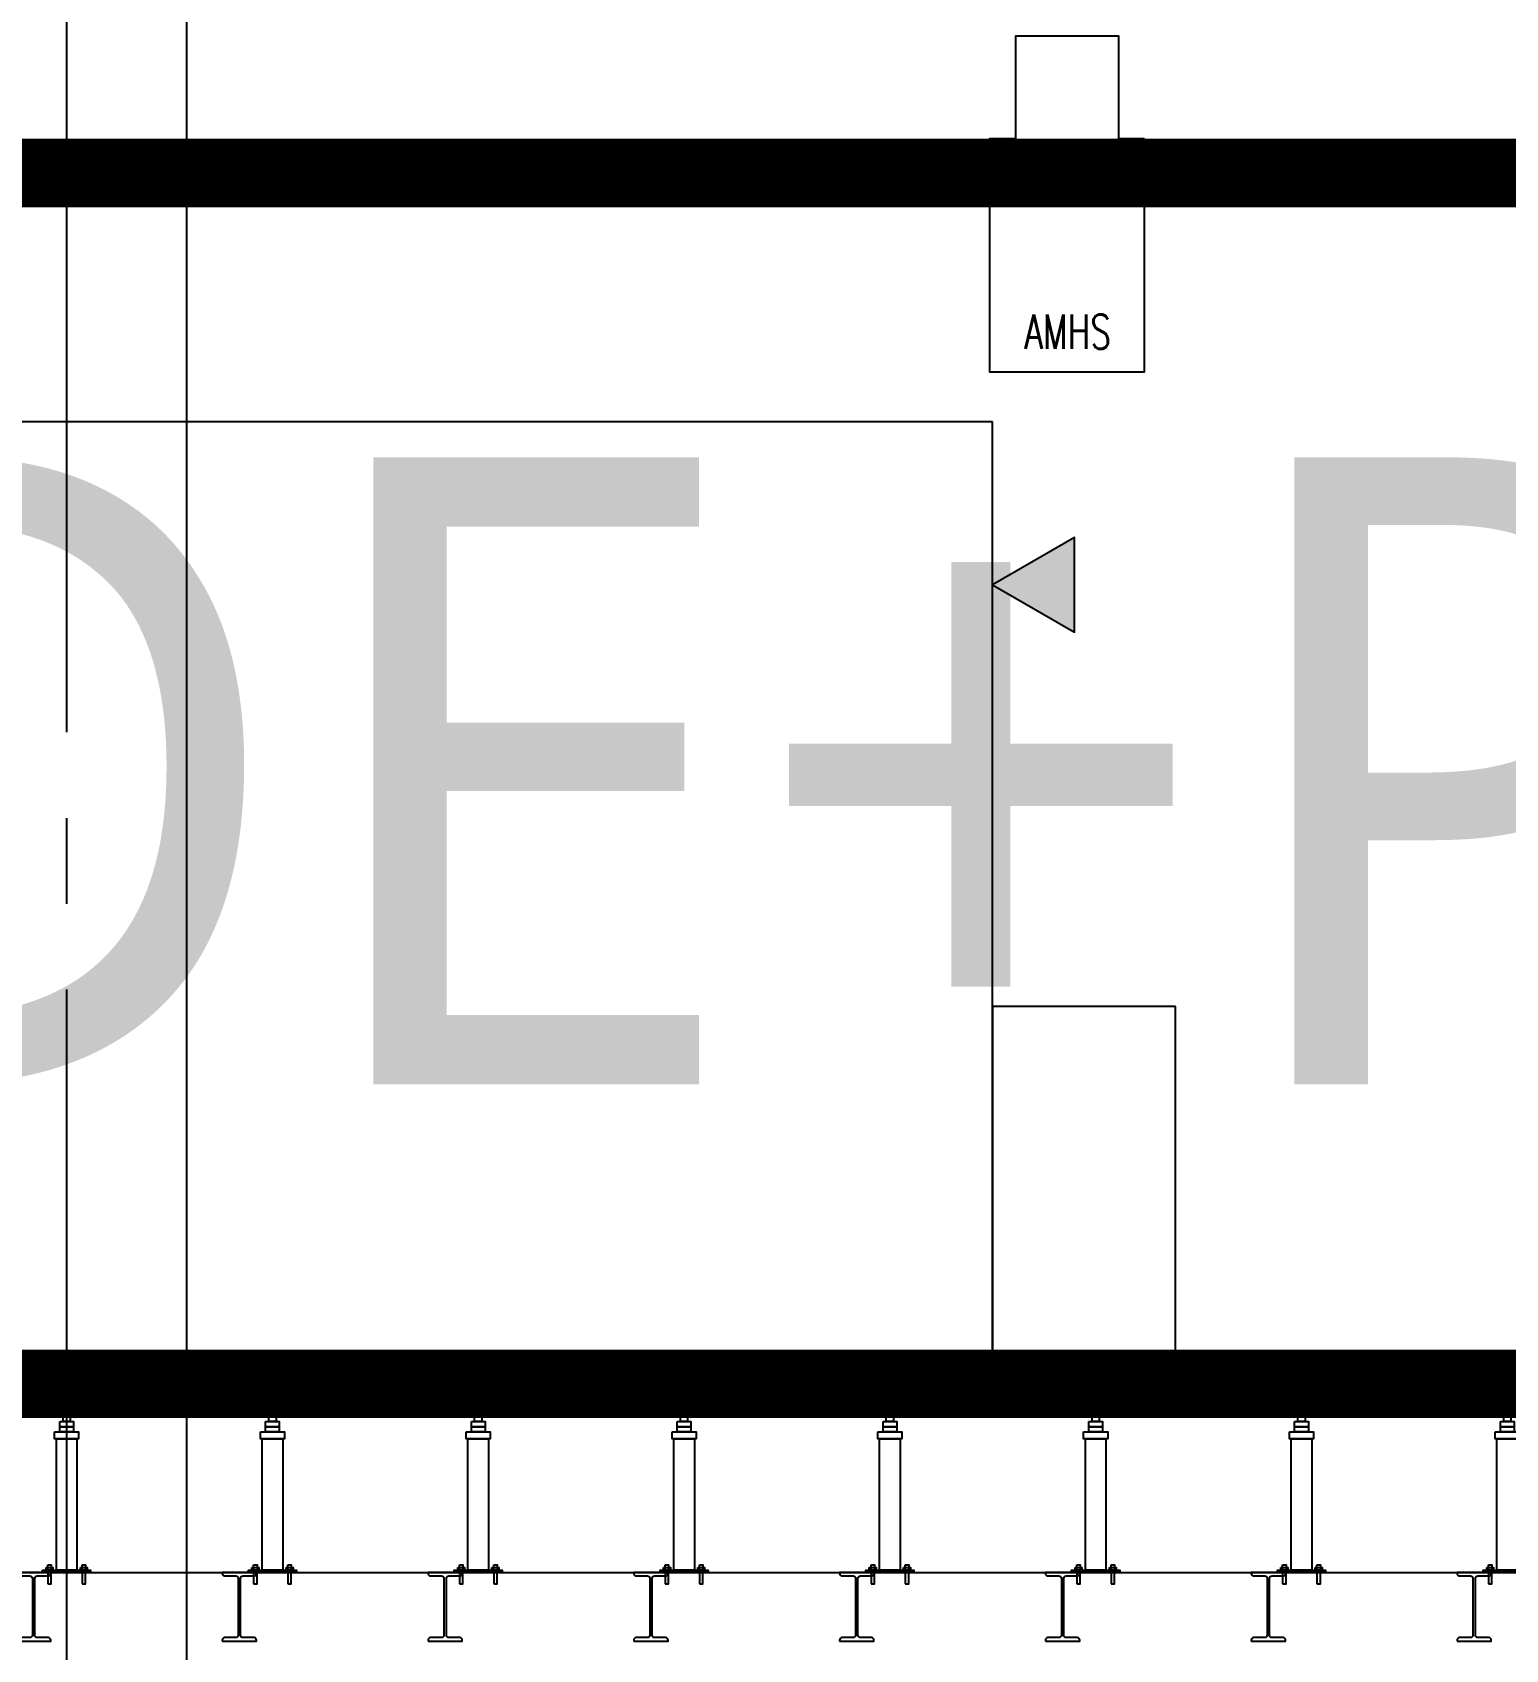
# Model space of a CAD drawing. Extents: x -3080 to 28500, y -1326 to 31609.
# Drawn here: x 16790 to 17219.5, y 26588.3 to 27059.9 of the extents above; entities that cross this region are included whole.
import ezdxf
from ezdxf.enums import TextEntityAlignment as Align
from ezdxf.xclip import XClip

# ---------------------------------------------------------------- set-up
doc = ezdxf.new("R2010")
doc.units = 0
doc.header["$LTSCALE"] = 100
doc.header["$XCLIPFRAME"] = 2
doc.linetypes.add('188K-SM-07-F10-MECH-CR PIPE-Y2257103$0$X-S-FAB_SL ALL$0$COL-CEN-LIN', pattern=[3.25, 2.5, -0.25, 0.25, -0.25])
doc.linetypes.add('188K-SM-07-F10-MECH-CR PIPE-Y2257103$0$X-S-FAB_SL ALL$0$HIDDEN', pattern=[0.4, 0.3, -0.1])
for name, color, linetype in [('0-xref', 8, 'Continuous'), ('188K-SM-07-F10-MECH-CR PIPE-Y2257103$0$0-BG', 6, 'Continuous'), ('188K-SM-07-F10-MECH-CR PIPE-Y2257103$0$0-CF-BABY 位', 2, 'Continuous'), ('188K-SM-07-F10-MECH-CR PIPE-Y2257103$0$AP2C-SM-08-FNN-340-A(N)-SMP$0$18P2-SM-08-FNN-320-A(9)-20190318-JEN$0$SM-08-FNN-300-A(9)-JEN$0$15P6-SM-08-FNN-320-A(10)-UIS-TCM$0$15P6-SM-08-FNN-320-A(10)-UIS-TCM$0$15P6-SM-08-FNN-320-A(10)-UIS-TCM$0$15P6-SM-08-FNN-320-A(10)-UIS-TCM$0$15P6-SM-08-FNN-320-A(10)-UIS-TCM$0$0-IE-SECTION', 1, 'Continuous'), ('188K-SM-07-F10-MECH-CR PIPE-Y2257103$0$Raised Floor', 1, 'Continuous'), ('188K-SM-07-F10-MECH-CR PIPE-Y2257103$0$X-S-FAB_SL ALL$0$ASP_3', 3, 'Continuous'), ('188K-SM-07-F10-MECH-CR PIPE-Y2257103$0$X-S-FAB_SL ALL$0$ASP_8', 8, 'Continuous'), ('188K-SM-07-F10-MECH-CR PIPE-Y2257103$0$X-S-FAB_SL ALL$0$CCL', 15, '188K-SM-07-F10-MECH-CR PIPE-Y2257103$0$X-S-FAB_SL ALL$0$COL-CEN-LIN'), ('188K-SM-07-F10-MECH-CR PIPE-Y2257103$0$X-S-FAB_SL ALL$0$WALL-RC', 1, 'Continuous')]:
    doc.layers.add(name, color=color, linetype=linetype)
doc.styles.add('188K-SM-07-F10-MECH-CR PIPE-Y2257103$0$AP2C-SM-08-FNN-340-A(N)-SMP$0$18P2-SM-08-FNN-320-A(9)-20190318-JEN$0$SM-08-FNN-300-A(9)-JEN$0$15P6-SM-08-FNN-320-A(10)-UIS-TCM$0$15P6-SM-08-FNN-320-A(10)-UIS-TCM$0$15P6-SM-08-FNN-320-A(10)-UIS-TCM$0$15P6-SM-08-FNN-320-A(10)-UIS-TCM$0$15P6-SM-08-FNN-320-A(10)-UIS-TCM$0$15P6-SM-08-FNN-320-A(10)-UIS-TCM$0$15P6-SM-08-FNN-320-A(10)-UIS-TCM$0$SM-08-FNN-160-0_TOOL(S)$0$ROMANS', font='romans__.ttf')
doc.styles.add('188K-SM-07-F10-MECH-CR PIPE-Y2257103$0$Standard', font='', dxfattribs={"width": 0.8})
doc.styles.get('188K-SM-07-F10-MECH-CR PIPE-Y2257103$0$Standard').set_extended_font_data('Microsoft JhengHei')

# ---------------------------------------------------------------- blocks, each defined once
blk = doc.blocks.new('188K-SM-07-F10-MECH-CR PIPE-Y2257103$0$TOOL123')
at = {"layer": '188K-SM-07-F10-MECH-CR PIPE-Y2257103$0$0-CF-BABY 位', "const_width": 20}
blk.add_lwpolyline([(14984.63, -83776.14), (20159.92, -83776.14), (20160.08, -84129.23), (14984.8, -84129.23)], close=True, dxfattribs=at)
at = {"layer": '188K-SM-07-F10-MECH-CR PIPE-Y2257103$0$0-CF-BABY 位', "style": '188K-SM-07-F10-MECH-CR PIPE-Y2257103$0$Standard'}
blk.add_text('DE+PVD', height=182.805, dxfattribs=at).set_placement((16692.45, -84041.87))
blk = doc.blocks.new('188K-SM-07-F10-MECH-CR PIPE-Y2257103$0$X-S-FAB_SL ALL$0$A$Ceb448ab1')
at = {"layer": '188K-SM-07-F10-MECH-CR PIPE-Y2257103$0$X-S-FAB_SL ALL$0$CCL'}
blk.add_line((16800, 3600), (16800, 0), dxfattribs=at)
blk = doc.blocks.new('188K-SM-07-F10-MECH-CR PIPE-Y2257103$0$X-S-FAB_SL ALL$0$steel_100x200')
at = {"color": 6}
blk.add_lwpolyline([(0, 0), (10, 0), (10, 0.3, 0.414214), (9.3, 1), (6.05, 1, -0.414214), (5.35, 1.7), (5.35, 18.3, -0.414214), (6.05, 19), (9.3, 19, 0.414214), (10, 19.7), (10, 20), (0, 20), (0, 19.7, 0.414214), (0.7, 19), (3.95, 19, -0.414214), (4.65, 18.3), (4.65, 1.7, -0.414214), (3.95, 1), (0.7, 1, 0.414214), (0, 0.3)], format="xyb", close=True, dxfattribs=at)
blk = doc.blocks.new('*U1663')
at = {"layer": '188K-SM-07-F10-MECH-CR PIPE-Y2257103$0$X-S-FAB_SL ALL$0$WALL-RC'}
blk.add_blockref('188K-SM-07-F10-MECH-CR PIPE-Y2257103$0$X-S-FAB_SL ALL$0$steel_100x200', (-5, -10), dxfattribs=at)
blk = doc.blocks.new('*U1664')
at = {"layer": '188K-SM-07-F10-MECH-CR PIPE-Y2257103$0$X-S-FAB_SL ALL$0$WALL-RC', "color": 0, "linetype": 'ByBlock', "lineweight": -2, "transparency": 16777216}
for p in [(14940, 0), (15000, 0), (15060, 0), (15120, 0), (15180, 0), (15240, 0), (15300, 0), (15360, 0)]:
    blk.add_blockref('*U1663', p, dxfattribs=at)
blk = doc.blocks.new('188K-SM-07-F10-MECH-CR PIPE-Y2257103$0$X-S-FAB_SL ALL')
at = {"color": 6}
blk.add_line((-2628.521, -72723.977), (19076.479, -72723.977), dxfattribs=at)
at = {"layer": '188K-SM-07-F10-MECH-CR PIPE-Y2257103$0$X-S-FAB_SL ALL$0$ASP_3', "linetype": '188K-SM-07-F10-MECH-CR PIPE-Y2257103$0$X-S-FAB_SL ALL$0$HIDDEN'}
for p, q in [((-2628.521, -72668.977), (19076.479, -72668.977)), ((-2628.521, -72674.477), (19076.479, -72674.477))]:
    blk.add_line(p, q, dxfattribs=at)
at = {"layer": '188K-SM-07-F10-MECH-CR PIPE-Y2257103$0$X-S-FAB_SL ALL$0$ASP_8'}
blk.add_line((12361.479, -72848.977), (12361.479, -71981.477), dxfattribs=at)
at = {"layer": '188K-SM-07-F10-MECH-CR PIPE-Y2257103$0$X-S-FAB_SL ALL$0$CCL'}
blk.add_blockref('188K-SM-07-F10-MECH-CR PIPE-Y2257103$0$X-S-FAB_SL ALL$0$A$Ceb448ab1', (-4473.521, -73553.977), dxfattribs=at)
at = {"layer": '188K-SM-07-F10-MECH-CR PIPE-Y2257103$0$X-S-FAB_SL ALL$0$WALL-RC'}
blk.add_blockref('*U1664', (-2623.171, -72733.977), dxfattribs=at)
blk = doc.blocks.new('188K-SM-07-F10-MECH-CR PIPE-Y2257103$0$A$Cf749f455')
at = {"layer": '188K-SM-07-F10-MECH-CR PIPE-Y2257103$0$Raised Floor'}
for points in [[(60, 45), (0, 45), (0, 40), (60, 40)], [(-4.5, 40), (4.5, 40), (4.5, 39.5), (-4.5, 39.5)], [(-4.5, 39), (4.5, 39), (4.5, 39.5), (-4.5, 39.5)], [(1.05, 39), (-1.05, 39), (-1.05, 34), (1.05, 34)], [(4.5, 37.5), (55.5, 37.5), (58, 40), (2, 40)], [(2, 34), (-2, 34), (-2, 32.5), (2, 32.5)], [(3.5, 31), (-3.5, 31), (-3.5, 29), (3.5, 29)], [(3, 29), (-3, 29), (-3, -9.3), (3, -9.3)], [(2, 32.5), (-2, 32.5), (-2, 31), (2, 31)], [(-7, -10), (7, -10), (7, -9.3), (-7, -9.3)], [(-4, -8.5), (-6, -8.5), (-6, -9.3), (-4, -9.3)], [(-4.5, -7.8), (-5.5, -7.8), (-5.5, -9.3), (-4.5, -9.3)], [(6, -8.5), (4, -8.5), (4, -9.3), (6, -9.3)], [(5.5, -7.8), (4.5, -7.8), (4.5, -9.3), (5.5, -9.3)], [(-4.5, -13.3), (-5.5, -13.3), (-5.5, -10), (-4.5, -10)], [(5.5, -13.3), (4.5, -13.3), (4.5, -10), (5.5, -10)]]:
    blk.add_lwpolyline(points, close=True, dxfattribs=at)
blk = doc.blocks.new('188K-SM-07-F10-MECH-CR PIPE-Y2257103$0$A$C31c50ed8')
at = {"layer": '188K-SM-07-F10-MECH-CR PIPE-Y2257103$0$AP2C-SM-08-FNN-340-A(N)-SMP$0$18P2-SM-08-FNN-320-A(9)-20190318-JEN$0$SM-08-FNN-300-A(9)-JEN$0$15P6-SM-08-FNN-320-A(10)-UIS-TCM$0$15P6-SM-08-FNN-320-A(10)-UIS-TCM$0$15P6-SM-08-FNN-320-A(10)-UIS-TCM$0$15P6-SM-08-FNN-320-A(10)-UIS-TCM$0$15P6-SM-08-FNN-320-A(10)-UIS-TCM$0$0-IE-SECTION', "linetype": 'Continuous'}
for color in [2, 256]:
    blk.add_hatch(color=color, dxfattribs=at).paths.add_polyline_path([(0, 0), (23.92, 13.81), (23.92, -13.81)])
at = {"layer": '188K-SM-07-F10-MECH-CR PIPE-Y2257103$0$AP2C-SM-08-FNN-340-A(N)-SMP$0$18P2-SM-08-FNN-320-A(9)-20190318-JEN$0$SM-08-FNN-300-A(9)-JEN$0$15P6-SM-08-FNN-320-A(10)-UIS-TCM$0$15P6-SM-08-FNN-320-A(10)-UIS-TCM$0$15P6-SM-08-FNN-320-A(10)-UIS-TCM$0$15P6-SM-08-FNN-320-A(10)-UIS-TCM$0$15P6-SM-08-FNN-320-A(10)-UIS-TCM$0$0-IE-SECTION', "color": 2}
blk.add_lwpolyline([(0, 0), (23.92, -13.81), (23.92, 13.81)], close=True, dxfattribs=at)
at = {"layer": '188K-SM-07-F10-MECH-CR PIPE-Y2257103$0$AP2C-SM-08-FNN-340-A(N)-SMP$0$18P2-SM-08-FNN-320-A(9)-20190318-JEN$0$SM-08-FNN-300-A(9)-JEN$0$15P6-SM-08-FNN-320-A(10)-UIS-TCM$0$15P6-SM-08-FNN-320-A(10)-UIS-TCM$0$15P6-SM-08-FNN-320-A(10)-UIS-TCM$0$15P6-SM-08-FNN-320-A(10)-UIS-TCM$0$15P6-SM-08-FNN-320-A(10)-UIS-TCM$0$0-IE-SECTION'}
blk.add_lwpolyline([(0, 0), (23.92, -13.81), (23.92, 13.81)], close=True, dxfattribs=at)
blk = doc.blocks.new('*U1636')
at = {"layer": '188K-SM-07-F10-MECH-CR PIPE-Y2257103$0$AP2C-SM-08-FNN-340-A(N)-SMP$0$18P2-SM-08-FNN-320-A(9)-20190318-JEN$0$SM-08-FNN-300-A(9)-JEN$0$15P6-SM-08-FNN-320-A(10)-UIS-TCM$0$15P6-SM-08-FNN-320-A(10)-UIS-TCM$0$15P6-SM-08-FNN-320-A(10)-UIS-TCM$0$15P6-SM-08-FNN-320-A(10)-UIS-TCM$0$15P6-SM-08-FNN-320-A(10)-UIS-TCM$0$0-IE-SECTION'}
for points in [[(22916.75, -72305.88), (22916.75, -72373.98), (22871.75, -72373.98), (22871.75, -72305.88), (22879.25, -72305.88), (22879.25, -72275.88), (22909.25, -72275.88), (22909.25, -72305.88)], [(22872.45, -72388.48), (22466.89, -72388.48), (22466.89, -72668.98), (22872.45, -72668.98)]]:
    blk.add_lwpolyline(points, close=True, dxfattribs=at)
at = {"layer": '188K-SM-07-F10-MECH-CR PIPE-Y2257103$0$AP2C-SM-08-FNN-340-A(N)-SMP$0$18P2-SM-08-FNN-320-A(9)-20190318-JEN$0$SM-08-FNN-300-A(9)-JEN$0$15P6-SM-08-FNN-320-A(10)-UIS-TCM$0$15P6-SM-08-FNN-320-A(10)-UIS-TCM$0$15P6-SM-08-FNN-320-A(10)-UIS-TCM$0$15P6-SM-08-FNN-320-A(10)-UIS-TCM$0$15P6-SM-08-FNN-320-A(10)-UIS-TCM$0$0-IE-SECTION', "color": 1}
blk.add_lwpolyline([(22925.82, -72558.98), (22872.45, -72558.98), (22872.45, -72668.98), (22925.82, -72668.98)], close=True, dxfattribs=at)
blk.add_blockref('188K-SM-07-F10-MECH-CR PIPE-Y2257103$0$A$C31c50ed8', (22872.45, -72435.97))
at = {"layer": '188K-SM-07-F10-MECH-CR PIPE-Y2257103$0$AP2C-SM-08-FNN-340-A(N)-SMP$0$18P2-SM-08-FNN-320-A(9)-20190318-JEN$0$SM-08-FNN-300-A(9)-JEN$0$15P6-SM-08-FNN-320-A(10)-UIS-TCM$0$15P6-SM-08-FNN-320-A(10)-UIS-TCM$0$15P6-SM-08-FNN-320-A(10)-UIS-TCM$0$15P6-SM-08-FNN-320-A(10)-UIS-TCM$0$15P6-SM-08-FNN-320-A(10)-UIS-TCM$0$0-IE-SECTION', "style": '188K-SM-07-F10-MECH-CR PIPE-Y2257103$0$AP2C-SM-08-FNN-340-A(N)-SMP$0$18P2-SM-08-FNN-320-A(9)-20190318-JEN$0$SM-08-FNN-300-A(9)-JEN$0$15P6-SM-08-FNN-320-A(10)-UIS-TCM$0$15P6-SM-08-FNN-320-A(10)-UIS-TCM$0$15P6-SM-08-FNN-320-A(10)-UIS-TCM$0$15P6-SM-08-FNN-320-A(10)-UIS-TCM$0$15P6-SM-08-FNN-320-A(10)-UIS-TCM$0$15P6-SM-08-FNN-320-A(10)-UIS-TCM$0$15P6-SM-08-FNN-320-A(10)-UIS-TCM$0$SM-08-FNN-160-0_TOOL(S)$0$ROMANS', "width": 0.7}
blk.add_text('AMHS', height=10, dxfattribs=at).set_placement((22894.4, -72367.17, 434.91), align=Align.CENTER)
blk = doc.blocks.new('188K-SM-07-F10-MECH-CR PIPE-Y2257103')
blk.add_blockref('188K-SM-07-F10-MECH-CR PIPE-Y2257103$0$TOOL123', (0, 110795.018))
ref = blk.add_blockref('188K-SM-07-F10-MECH-CR PIPE-Y2257103$0$X-S-FAB_SL ALL', (4473.521, 99334.763))
XClip(ref).set_block_clipping_path([(-7553.4648570136, -75341.9369645483), (24026.2025623869, -67725.7696244382)])
at = {"xscale": -1}
for p in [(16800, 26620.786), (16860, 26620.786), (16920, 26620.786), (16980, 26620.786), (17040, 26620.786), (17100, 26620.786), (17160, 26620.786), (17220, 26620.786)]:
    blk.add_blockref('188K-SM-07-F10-MECH-CR PIPE-Y2257103$0$A$Cf749f455', p, dxfattribs=at)
at = {"layer": '188K-SM-07-F10-MECH-CR PIPE-Y2257103$0$0-BG'}
blk.add_blockref('*U1636', (-5802.565, 99334.763), dxfattribs=at)

msp = doc.modelspace()

# ---------------------------------------------------------------- block references
at = {"layer": '0-xref'}
msp.add_blockref('188K-SM-07-F10-MECH-CR PIPE-Y2257103', (0, 0), dxfattribs=at)

doc.saveas('drawing.dxf')
